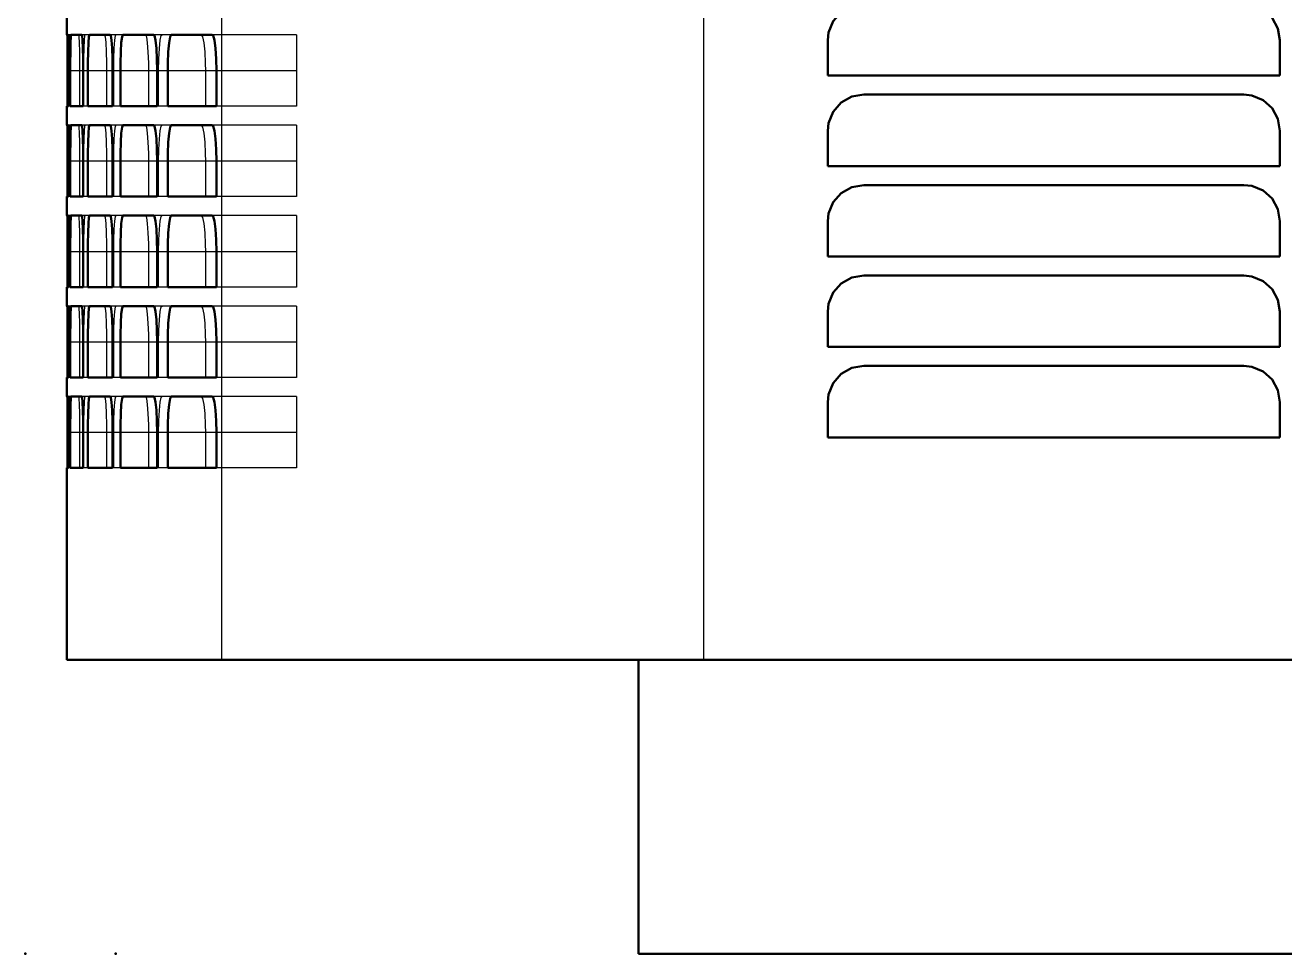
# Model space of a CAD drawing. Header units: inches. Extents: x 0 to 44.8, y 0 to 41.5.
# Drawn here: x 0 to 6.96, y 0 to 5.13 of the extents above; entities that cross this region are included whole.
import ezdxf

# ---------------------------------------------------------------- set-up
doc = ezdxf.new("R2010")
doc.units = ezdxf.units.IN
doc.header["$MEASUREMENT"] = 0
doc.linetypes.add('Dashed', pattern=[2, 1, -1])
for name, color, linetype, lineweight in [('2d ConnectionPoints', 7, 'Continuous', 50), ('AM_0', 7, 'Continuous', 50), ('AM_4', 3, 'Continuous', 25), ('AM_9', 6, 'Dashed', 25)]:
    doc.layers.add(name, color=color, linetype=linetype, lineweight=lineweight)

msp = doc.modelspace()

# ---------------------------------------------------------------- linework, layer by layer
at = {"layer": '2d ConnectionPoints'}
for p in [(0, 0), (0.5, 0), (0.5, 0)]:
    msp.add_point(p, dxfattribs=at)
at = {"layer": 'AM_0'}
for p, q in [((0.23, 5.186), (0.23, 5.081)), ((0.23727, 5.081), (0.23, 5.081)), ((0.31284, 5.081), (0.25301, 5.081)), ((0.4706, 5.081), (0.35552, 5.081)), ((0.71089, 5.081), (0.5403, 5.081)), ((1.0342, 5.081), (0.80776, 5.081)), ((4.436, 5.05), (4.436, 4.855)), ((6.936, 4.855), (6.936, 5.05)), ((0.23407, 4.881), (0.23407, 4.686)), ((0.23965, 4.686), (0.23965, 4.881)), ((0.24925, 4.881), (0.24925, 4.686)), ((0.32047, 4.686), (0.32047, 4.881)), ((0.34649, 4.881), (0.34649, 4.686)), ((0.48351, 4.686), (0.48351, 4.881)), ((0.526, 4.881), (0.526, 4.686)), ((0.72909, 4.686), (0.72909, 4.881)), ((0.78815, 4.881), (0.78815, 4.686)), ((1.05774, 4.686), (1.05774, 4.881)), ((4.436, 4.855), (6.936, 4.855)), ((6.736, 4.75), (4.636, 4.75)), ((0.23, 4.686), (0.23965, 4.686)), ((0.23, 4.686), (0.23, 4.581)), ((0.24925, 4.686), (0.32047, 4.686)), ((0.34649, 4.686), (0.48351, 4.686)), ((0.526, 4.686), (0.72909, 4.686)), ((0.78815, 4.686), (1.05774, 4.686)), ((0.23727, 4.581), (0.23, 4.581)), ((0.31284, 4.581), (0.25301, 4.581)), ((0.4706, 4.581), (0.35552, 4.581)), ((0.71089, 4.581), (0.5403, 4.581)), ((1.0342, 4.581), (0.80776, 4.581)), ((4.436, 4.55), (4.436, 4.355)), ((6.936, 4.355), (6.936, 4.55)), ((0.23407, 4.381), (0.23407, 4.186)), ((0.23965, 4.186), (0.23965, 4.381)), ((0.24925, 4.381), (0.24925, 4.186)), ((0.32047, 4.186), (0.32047, 4.381)), ((0.34649, 4.381), (0.34649, 4.186)), ((0.48351, 4.186), (0.48351, 4.381)), ((0.526, 4.381), (0.526, 4.186)), ((0.72909, 4.186), (0.72909, 4.381)), ((0.78815, 4.381), (0.78815, 4.186)), ((1.05774, 4.186), (1.05774, 4.381)), ((4.436, 4.355), (6.936, 4.355)), ((6.736, 4.25), (4.636, 4.25)), ((0.23, 4.186), (0.23965, 4.186)), ((0.23, 4.186), (0.23, 4.081)), ((0.24925, 4.186), (0.32047, 4.186)), ((0.34649, 4.186), (0.48351, 4.186)), ((0.526, 4.186), (0.72909, 4.186)), ((0.78815, 4.186), (1.05774, 4.186)), ((0.23727, 4.081), (0.23, 4.081)), ((0.31284, 4.081), (0.25301, 4.081)), ((0.4706, 4.081), (0.35552, 4.081)), ((0.71089, 4.081), (0.5403, 4.081)), ((1.0342, 4.081), (0.80776, 4.081)), ((4.436, 4.05), (4.436, 3.855)), ((6.936, 3.855), (6.936, 4.05)), ((0.23407, 3.881), (0.23407, 3.686)), ((0.23965, 3.686), (0.23965, 3.881)), ((0.24925, 3.881), (0.24925, 3.686)), ((0.32047, 3.686), (0.32047, 3.881)), ((0.34649, 3.881), (0.34649, 3.686)), ((0.48351, 3.686), (0.48351, 3.881)), ((0.526, 3.881), (0.526, 3.686)), ((0.72909, 3.686), (0.72909, 3.881)), ((0.78815, 3.881), (0.78815, 3.686)), ((1.05774, 3.686), (1.05774, 3.881)), ((4.436, 3.855), (6.936, 3.855)), ((6.736, 3.75), (4.636, 3.75)), ((0.23, 3.686), (0.23965, 3.686)), ((0.23, 3.686), (0.23, 3.581)), ((0.24925, 3.686), (0.32047, 3.686)), ((0.34649, 3.686), (0.48351, 3.686)), ((0.526, 3.686), (0.72909, 3.686)), ((0.78815, 3.686), (1.05774, 3.686)), ((0.23727, 3.581), (0.23, 3.581)), ((0.31284, 3.581), (0.25301, 3.581)), ((0.4706, 3.581), (0.35552, 3.581)), ((0.71089, 3.581), (0.5403, 3.581)), ((1.0342, 3.581), (0.80776, 3.581)), ((4.436, 3.55), (4.436, 3.355)), ((6.936, 3.355), (6.936, 3.55)), ((0.23407, 3.381), (0.23407, 3.186)), ((0.23965, 3.186), (0.23965, 3.381)), ((0.24925, 3.381), (0.24925, 3.186)), ((0.32047, 3.186), (0.32047, 3.381)), ((0.34649, 3.381), (0.34649, 3.186)), ((0.48351, 3.186), (0.48351, 3.381)), ((0.526, 3.381), (0.526, 3.186)), ((0.72909, 3.186), (0.72909, 3.381)), ((0.78815, 3.381), (0.78815, 3.186)), ((1.05774, 3.186), (1.05774, 3.381)), ((4.436, 3.355), (6.936, 3.355)), ((6.736, 3.25), (4.636, 3.25)), ((0.23, 3.186), (0.23965, 3.186)), ((0.23, 3.186), (0.23, 3.081)), ((0.24925, 3.186), (0.32047, 3.186)), ((0.34649, 3.186), (0.48351, 3.186)), ((0.526, 3.186), (0.72909, 3.186)), ((0.78815, 3.186), (1.05774, 3.186)), ((0.23727, 3.081), (0.23, 3.081)), ((0.31284, 3.081), (0.25301, 3.081)), ((0.4706, 3.081), (0.35552, 3.081)), ((0.71089, 3.081), (0.5403, 3.081)), ((1.0342, 3.081), (0.80776, 3.081)), ((4.436, 3.05), (4.436, 2.855)), ((6.936, 2.855), (6.936, 3.05)), ((0.23407, 2.881), (0.23407, 2.686)), ((0.23965, 2.686), (0.23965, 2.881)), ((0.24925, 2.881), (0.24925, 2.686)), ((0.32047, 2.686), (0.32047, 2.881)), ((0.34649, 2.881), (0.34649, 2.686)), ((0.48351, 2.686), (0.48351, 2.881)), ((0.526, 2.881), (0.526, 2.686)), ((0.72909, 2.686), (0.72909, 2.881)), ((0.78815, 2.881), (0.78815, 2.686)), ((1.05774, 2.686), (1.05774, 2.881)), ((4.436, 2.855), (6.936, 2.855)), ((0.23, 2.686), (0.23965, 2.686)), ((0.23, 2.686), (0.23, 1.625)), ((0.24925, 2.686), (0.32047, 2.686)), ((0.34649, 2.686), (0.48351, 2.686)), ((0.526, 2.686), (0.72909, 2.686)), ((0.78815, 2.686), (1.05774, 2.686)), ((0.23, 1.625), (35.77, 1.625)), ((3.39, 1.625), (3.39, 0)), ((3.39, 0), (32.11, 0))]:
    msp.add_line(p, q, dxfattribs=at)
for points in [[(4.636, 5.25), (4.56948, 5.23861), (4.51045, 5.20569), (4.4658, 5.15503), (4.44061, 5.09268), (4.436, 5.05)], [(6.936, 5.05), (6.9248, 5.11599), (6.8925, 5.17453), (6.84268, 5.21917), (6.78074, 5.24493), (6.736, 5.25)], [(0.23258, 5.081), (0.23304, 5.06973), (0.23347, 5.03717), (0.23382, 4.98701), (0.23403, 4.9249), (0.23407, 4.881)], [(0.23965, 4.881), (0.23951, 4.9472), (0.2391, 5.00593), (0.23849, 5.05058), (0.23777, 5.07612), (0.23727, 5.081)], [(0.25301, 5.081), (0.25173, 5.06972), (0.25062, 5.03716), (0.2498, 4.98699), (0.24934, 4.92487), (0.24925, 4.881)], [(0.32047, 4.881), (0.32003, 4.94716), (0.31877, 5.00587), (0.31685, 5.05052), (0.31449, 5.07609), (0.31284, 5.081)], [(0.35552, 5.081), (0.35249, 5.06971), (0.34984, 5.0371), (0.34784, 4.98686), (0.34671, 4.92471), (0.34649, 4.881)], [(0.48351, 4.881), (0.48277, 4.9471), (0.48066, 5.00574), (0.47742, 5.05039), (0.47343, 5.07603), (0.4706, 5.081)], [(0.5403, 5.081), (0.53552, 5.06968), (0.53131, 5.03698), (0.52814, 4.98663), (0.52634, 4.92442), (0.526, 4.881)], [(0.72909, 4.881), (0.72806, 4.94699), (0.7251, 5.00555), (0.72055, 5.05019), (0.71493, 5.07594), (0.71089, 5.081)], [(0.80776, 5.081), (0.80121, 5.06964), (0.79543, 5.03681), (0.79107, 4.98628), (0.78861, 4.924), (0.78815, 4.881)], [(1.05774, 4.881), (1.05641, 4.94686), (1.05261, 5.00529), (1.04676, 5.04993), (1.03949, 5.07583), (1.0342, 5.081)], [(4.636, 4.75), (4.56948, 4.73861), (4.51045, 4.70569), (4.4658, 4.65503), (4.44061, 4.59268), (4.436, 4.55)], [(6.936, 4.55), (6.9248, 4.61599), (6.8925, 4.67453), (6.84268, 4.71917), (6.78074, 4.74493), (6.736, 4.75)], [(0.23258, 4.581), (0.23304, 4.56973), (0.23347, 4.53717), (0.23382, 4.48701), (0.23403, 4.4249), (0.23407, 4.381)], [(0.23965, 4.381), (0.23951, 4.4472), (0.2391, 4.50593), (0.23849, 4.55058), (0.23777, 4.57612), (0.23727, 4.581)], [(0.25301, 4.581), (0.25173, 4.56972), (0.25062, 4.53716), (0.2498, 4.48699), (0.24934, 4.42487), (0.24925, 4.381)], [(0.32047, 4.381), (0.32003, 4.44716), (0.31877, 4.50587), (0.31685, 4.55052), (0.31449, 4.57609), (0.31284, 4.581)], [(0.35552, 4.581), (0.35249, 4.56971), (0.34984, 4.5371), (0.34784, 4.48686), (0.34671, 4.42471), (0.34649, 4.381)], [(0.48351, 4.381), (0.48277, 4.4471), (0.48066, 4.50574), (0.47742, 4.55039), (0.47343, 4.57603), (0.4706, 4.581)], [(0.5403, 4.581), (0.53552, 4.56968), (0.53131, 4.53698), (0.52814, 4.48663), (0.52634, 4.42442), (0.526, 4.381)], [(0.72909, 4.381), (0.72806, 4.44699), (0.7251, 4.50555), (0.72055, 4.55019), (0.71493, 4.57594), (0.71089, 4.581)], [(0.80776, 4.581), (0.80121, 4.56964), (0.79543, 4.53681), (0.79107, 4.48628), (0.78861, 4.424), (0.78815, 4.381)], [(1.05774, 4.381), (1.05641, 4.44686), (1.05261, 4.50529), (1.04676, 4.54993), (1.03949, 4.57583), (1.0342, 4.581)], [(4.636, 4.25), (4.56948, 4.23861), (4.51045, 4.20569), (4.4658, 4.15503), (4.44061, 4.09268), (4.436, 4.05)], [(6.936, 4.05), (6.9248, 4.11599), (6.8925, 4.17453), (6.84268, 4.21917), (6.78074, 4.24493), (6.736, 4.25)], [(0.23258, 4.081), (0.23304, 4.06973), (0.23347, 4.03717), (0.23382, 3.98701), (0.23403, 3.9249), (0.23407, 3.881)], [(0.23965, 3.881), (0.23951, 3.9472), (0.2391, 4.00593), (0.23849, 4.05058), (0.23777, 4.07612), (0.23727, 4.081)], [(0.25301, 4.081), (0.25173, 4.06972), (0.25062, 4.03716), (0.2498, 3.98699), (0.24934, 3.92487), (0.24925, 3.881)], [(0.32047, 3.881), (0.32003, 3.94716), (0.31877, 4.00587), (0.31685, 4.05052), (0.31449, 4.07609), (0.31284, 4.081)], [(0.35552, 4.081), (0.35249, 4.06971), (0.34984, 4.0371), (0.34784, 3.98686), (0.34671, 3.92471), (0.34649, 3.881)], [(0.48351, 3.881), (0.48277, 3.9471), (0.48066, 4.00574), (0.47742, 4.05039), (0.47343, 4.07603), (0.4706, 4.081)], [(0.5403, 4.081), (0.53552, 4.06968), (0.53131, 4.03698), (0.52814, 3.98663), (0.52634, 3.92442), (0.526, 3.881)], [(0.72909, 3.881), (0.72806, 3.94699), (0.7251, 4.00555), (0.72055, 4.05019), (0.71493, 4.07594), (0.71089, 4.081)], [(0.80776, 4.081), (0.80121, 4.06964), (0.79543, 4.03681), (0.79107, 3.98628), (0.78861, 3.924), (0.78815, 3.881)], [(1.05774, 3.881), (1.05641, 3.94686), (1.05261, 4.00529), (1.04676, 4.04993), (1.03949, 4.07583), (1.0342, 4.081)], [(4.636, 3.75), (4.56948, 3.73861), (4.51045, 3.70569), (4.4658, 3.65503), (4.44061, 3.59268), (4.436, 3.55)], [(6.936, 3.55), (6.9248, 3.61599), (6.8925, 3.67453), (6.84268, 3.71917), (6.78074, 3.74493), (6.736, 3.75)], [(0.23258, 3.581), (0.23304, 3.56973), (0.23347, 3.53717), (0.23382, 3.48701), (0.23403, 3.4249), (0.23407, 3.381)], [(0.23965, 3.381), (0.23951, 3.4472), (0.2391, 3.50593), (0.23849, 3.55058), (0.23777, 3.57612), (0.23727, 3.581)], [(0.25301, 3.581), (0.25173, 3.56972), (0.25062, 3.53716), (0.2498, 3.48699), (0.24934, 3.42487), (0.24925, 3.381)], [(0.32047, 3.381), (0.32003, 3.44716), (0.31877, 3.50587), (0.31685, 3.55052), (0.31449, 3.57609), (0.31284, 3.581)], [(0.35552, 3.581), (0.35249, 3.56971), (0.34984, 3.5371), (0.34784, 3.48686), (0.34671, 3.42471), (0.34649, 3.381)], [(0.48351, 3.381), (0.48277, 3.4471), (0.48066, 3.50574), (0.47742, 3.55039), (0.47343, 3.57603), (0.4706, 3.581)], [(0.5403, 3.581), (0.53552, 3.56968), (0.53131, 3.53698), (0.52814, 3.48663), (0.52634, 3.42442), (0.526, 3.381)], [(0.72909, 3.381), (0.72806, 3.44699), (0.7251, 3.50555), (0.72055, 3.55019), (0.71493, 3.57594), (0.71089, 3.581)], [(0.80776, 3.581), (0.80121, 3.56964), (0.79543, 3.53681), (0.79107, 3.48628), (0.78861, 3.424), (0.78815, 3.381)], [(1.05774, 3.381), (1.05641, 3.44686), (1.05261, 3.50529), (1.04676, 3.54993), (1.03949, 3.57583), (1.0342, 3.581)], [(4.636, 3.25), (4.56948, 3.23861), (4.51045, 3.20569), (4.4658, 3.15503), (4.44061, 3.09268), (4.436, 3.05)], [(6.936, 3.05), (6.9248, 3.11599), (6.8925, 3.17453), (6.84268, 3.21917), (6.78074, 3.24493), (6.736, 3.25)], [(0.23258, 3.081), (0.23304, 3.06973), (0.23347, 3.03717), (0.23382, 2.98701), (0.23403, 2.9249), (0.23407, 2.881)], [(0.23965, 2.881), (0.23951, 2.9472), (0.2391, 3.00593), (0.23849, 3.05058), (0.23777, 3.07612), (0.23727, 3.081)], [(0.25301, 3.081), (0.25173, 3.06972), (0.25062, 3.03716), (0.2498, 2.98699), (0.24934, 2.92487), (0.24925, 2.881)], [(0.32047, 2.881), (0.32003, 2.94716), (0.31877, 3.00587), (0.31685, 3.05052), (0.31449, 3.07609), (0.31284, 3.081)], [(0.35552, 3.081), (0.35249, 3.06971), (0.34984, 3.0371), (0.34784, 2.98686), (0.34671, 2.92471), (0.34649, 2.881)], [(0.48351, 2.881), (0.48277, 2.9471), (0.48066, 3.00574), (0.47742, 3.05039), (0.47343, 3.07603), (0.4706, 3.081)], [(0.5403, 3.081), (0.53552, 3.06968), (0.53131, 3.03698), (0.52814, 2.98663), (0.52634, 2.92442), (0.526, 2.881)], [(0.72909, 2.881), (0.72806, 2.94699), (0.7251, 3.00555), (0.72055, 3.05019), (0.71493, 3.07594), (0.71089, 3.081)], [(0.80776, 3.081), (0.80121, 3.06964), (0.79543, 3.03681), (0.79107, 2.98628), (0.78861, 2.924), (0.78815, 2.881)], [(1.05774, 2.881), (1.05641, 2.94686), (1.05261, 3.00529), (1.04676, 3.04993), (1.03949, 3.07583), (1.0342, 3.081)]]:
    msp.add_lwpolyline(points, dxfattribs=at)
at = {"layer": 'AM_4'}
for p, q in [((1.08584, 41.5), (1.08584, 1.625)), ((3.7489, 41.5), (3.7489, 1.625)), ((0.23965, 4.881), (0.23407, 4.881)), ((0.32047, 4.881), (0.24925, 4.881)), ((0.48351, 4.881), (0.34649, 4.881)), ((0.72909, 4.881), (0.526, 4.881)), ((1.05774, 4.881), (0.78815, 4.881)), ((0.23965, 4.381), (0.23407, 4.381)), ((0.32047, 4.381), (0.24925, 4.381)), ((0.48351, 4.381), (0.34649, 4.381)), ((0.72909, 4.381), (0.526, 4.381)), ((1.05774, 4.381), (0.78815, 4.381)), ((0.23965, 3.881), (0.23407, 3.881)), ((0.32047, 3.881), (0.24925, 3.881)), ((0.48351, 3.881), (0.34649, 3.881)), ((0.72909, 3.881), (0.526, 3.881)), ((1.05774, 3.881), (0.78815, 3.881)), ((0.23965, 3.381), (0.23407, 3.381)), ((0.32047, 3.381), (0.24925, 3.381)), ((0.48351, 3.381), (0.34649, 3.381)), ((0.72909, 3.381), (0.526, 3.381)), ((1.05774, 3.381), (0.78815, 3.381)), ((0.23965, 2.881), (0.23407, 2.881)), ((0.32047, 2.881), (0.24925, 2.881)), ((0.48351, 2.881), (0.34649, 2.881)), ((0.72909, 2.881), (0.526, 2.881)), ((1.05774, 2.881), (0.78815, 2.881))]:
    msp.add_line(p, q, dxfattribs=at)
at = {"layer": 'AM_9'}
for p, q in [((0.25301, 5.081), (0.23727, 5.081)), ((0.35552, 5.081), (0.31284, 5.081)), ((0.5403, 5.081), (0.4706, 5.081)), ((0.80776, 5.081), (0.71089, 5.081)), ((1.5, 5.081), (1.0342, 5.081)), ((1.5, 5.081), (1.5, 4.686)), ((0.24925, 4.881), (0.23965, 4.881)), ((0.24087, 4.686), (0.24087, 4.881)), ((0.30091, 4.881), (0.30091, 4.686)), ((0.34649, 4.881), (0.32047, 4.881)), ((0.32414, 4.686), (0.32414, 4.881)), ((0.44993, 4.881), (0.44993, 4.686)), ((0.526, 4.881), (0.48351, 4.881)), ((0.48962, 4.686), (0.48962, 4.881)), ((0.68143, 4.881), (0.68143, 4.686)), ((0.78815, 4.881), (0.72909, 4.881)), ((0.73767, 4.686), (0.73767, 4.881)), ((0.99589, 4.881), (0.99589, 4.686)), ((1.5, 4.881), (1.05774, 4.881)), ((0.24925, 4.686), (0.23965, 4.686)), ((0.34649, 4.686), (0.32047, 4.686)), ((0.526, 4.686), (0.48351, 4.686)), ((0.78815, 4.686), (0.72909, 4.686)), ((1.5, 4.686), (1.05774, 4.686)), ((0.25301, 4.581), (0.23727, 4.581)), ((0.35552, 4.581), (0.31284, 4.581)), ((0.5403, 4.581), (0.4706, 4.581)), ((0.80776, 4.581), (0.71089, 4.581)), ((1.5, 4.581), (1.0342, 4.581)), ((1.5, 4.581), (1.5, 4.186)), ((0.24925, 4.381), (0.23965, 4.381)), ((0.24087, 4.186), (0.24087, 4.381)), ((0.30091, 4.381), (0.30091, 4.186)), ((0.34649, 4.381), (0.32047, 4.381)), ((0.32414, 4.186), (0.32414, 4.381)), ((0.44993, 4.381), (0.44993, 4.186)), ((0.526, 4.381), (0.48351, 4.381)), ((0.48962, 4.186), (0.48962, 4.381)), ((0.68143, 4.381), (0.68143, 4.186)), ((0.78815, 4.381), (0.72909, 4.381)), ((0.73767, 4.186), (0.73767, 4.381)), ((0.99589, 4.381), (0.99589, 4.186)), ((1.5, 4.381), (1.05774, 4.381)), ((0.24925, 4.186), (0.23965, 4.186)), ((0.34649, 4.186), (0.32047, 4.186)), ((0.526, 4.186), (0.48351, 4.186)), ((0.78815, 4.186), (0.72909, 4.186)), ((1.5, 4.186), (1.05774, 4.186)), ((0.25301, 4.081), (0.23727, 4.081)), ((0.35552, 4.081), (0.31284, 4.081)), ((0.5403, 4.081), (0.4706, 4.081)), ((0.80776, 4.081), (0.71089, 4.081)), ((1.5, 4.081), (1.0342, 4.081)), ((1.5, 4.081), (1.5, 3.686)), ((0.24925, 3.881), (0.23965, 3.881)), ((0.24087, 3.686), (0.24087, 3.881)), ((0.30091, 3.881), (0.30091, 3.686)), ((0.34649, 3.881), (0.32047, 3.881)), ((0.32414, 3.686), (0.32414, 3.881)), ((0.44993, 3.881), (0.44993, 3.686)), ((0.526, 3.881), (0.48351, 3.881)), ((0.48962, 3.686), (0.48962, 3.881)), ((0.68143, 3.881), (0.68143, 3.686)), ((0.78815, 3.881), (0.72909, 3.881)), ((0.73767, 3.686), (0.73767, 3.881)), ((0.99589, 3.881), (0.99589, 3.686)), ((1.5, 3.881), (1.05774, 3.881)), ((0.24925, 3.686), (0.23965, 3.686)), ((0.34649, 3.686), (0.32047, 3.686)), ((0.526, 3.686), (0.48351, 3.686)), ((0.78815, 3.686), (0.72909, 3.686)), ((1.5, 3.686), (1.05774, 3.686)), ((0.25301, 3.581), (0.23727, 3.581)), ((0.35552, 3.581), (0.31284, 3.581)), ((0.5403, 3.581), (0.4706, 3.581)), ((0.80776, 3.581), (0.71089, 3.581)), ((1.5, 3.581), (1.0342, 3.581)), ((1.5, 3.581), (1.5, 3.186)), ((0.24925, 3.381), (0.23965, 3.381)), ((0.24087, 3.186), (0.24087, 3.381)), ((0.30091, 3.381), (0.30091, 3.186)), ((0.34649, 3.381), (0.32047, 3.381)), ((0.32414, 3.186), (0.32414, 3.381)), ((0.44993, 3.381), (0.44993, 3.186)), ((0.526, 3.381), (0.48351, 3.381)), ((0.48962, 3.186), (0.48962, 3.381)), ((0.68143, 3.381), (0.68143, 3.186)), ((0.78815, 3.381), (0.72909, 3.381)), ((0.73767, 3.186), (0.73767, 3.381)), ((0.99589, 3.381), (0.99589, 3.186)), ((1.5, 3.381), (1.05774, 3.381)), ((0.24925, 3.186), (0.23965, 3.186)), ((0.34649, 3.186), (0.32047, 3.186)), ((0.526, 3.186), (0.48351, 3.186)), ((0.78815, 3.186), (0.72909, 3.186)), ((1.5, 3.186), (1.05774, 3.186)), ((0.25301, 3.081), (0.23727, 3.081)), ((0.35552, 3.081), (0.31284, 3.081)), ((0.5403, 3.081), (0.4706, 3.081)), ((0.80776, 3.081), (0.71089, 3.081)), ((1.5, 3.081), (1.0342, 3.081)), ((1.5, 3.081), (1.5, 2.686)), ((0.24925, 2.881), (0.23965, 2.881)), ((0.24087, 2.686), (0.24087, 2.881)), ((0.30091, 2.881), (0.30091, 2.686)), ((0.34649, 2.881), (0.32047, 2.881)), ((0.32414, 2.686), (0.32414, 2.881)), ((0.44993, 2.881), (0.44993, 2.686)), ((0.526, 2.881), (0.48351, 2.881)), ((0.48962, 2.686), (0.48962, 2.881)), ((0.68143, 2.881), (0.68143, 2.686)), ((0.78815, 2.881), (0.72909, 2.881)), ((0.73767, 2.686), (0.73767, 2.881)), ((0.99589, 2.881), (0.99589, 2.686)), ((1.5, 2.881), (1.05774, 2.881)), ((0.24925, 2.686), (0.23965, 2.686)), ((0.34649, 2.686), (0.32047, 2.686)), ((0.526, 2.686), (0.48351, 2.686)), ((0.78815, 2.686), (0.72909, 2.686)), ((1.5, 2.686), (1.05774, 2.686))]:
    msp.add_line(p, q, dxfattribs=at)
for points in [[(0.24087, 4.881), (0.24102, 4.9472), (0.24147, 5.00593), (0.24218, 5.05058), (0.24308, 5.07612), (0.24374, 5.081)], [(0.29418, 5.081), (0.29637, 5.06972), (0.29835, 5.03713), (0.29987, 4.98693), (0.30075, 4.9248), (0.30091, 4.881)], [(0.32414, 4.881), (0.32459, 4.94716), (0.32589, 5.00586), (0.32791, 5.05051), (0.33044, 5.07609), (0.33226, 5.081)], [(0.43793, 5.081), (0.44187, 5.06969), (0.4454, 5.03704), (0.4481, 4.98674), (0.44964, 4.92456), (0.44993, 4.881)], [(0.48962, 4.881), (0.49036, 4.94709), (0.49252, 5.00573), (0.49585, 5.05038), (0.50002, 5.07603), (0.50302, 5.081)], [(0.66414, 5.081), (0.66984, 5.06966), (0.67493, 5.03689), (0.67881, 4.98645), (0.68102, 4.92419), (0.68143, 4.881)], [(0.73767, 4.881), (0.73871, 4.94699), (0.74171, 5.00554), (0.74635, 5.05018), (0.75215, 5.07594), (0.75636, 5.081)], [(0.97327, 5.081), (0.98076, 5.06961), (0.98743, 5.03669), (0.9925, 4.98604), (0.99537, 4.92369), (0.99589, 4.881)], [(0.24087, 4.381), (0.24102, 4.4472), (0.24147, 4.50593), (0.24218, 4.55058), (0.24308, 4.57612), (0.24374, 4.581)], [(0.29418, 4.581), (0.29637, 4.56972), (0.29835, 4.53713), (0.29987, 4.48693), (0.30075, 4.4248), (0.30091, 4.381)], [(0.32414, 4.381), (0.32459, 4.44716), (0.32589, 4.50586), (0.32791, 4.55051), (0.33044, 4.57609), (0.33226, 4.581)], [(0.43793, 4.581), (0.44187, 4.56969), (0.4454, 4.53704), (0.4481, 4.48674), (0.44964, 4.42456), (0.44993, 4.381)], [(0.48962, 4.381), (0.49036, 4.44709), (0.49252, 4.50573), (0.49585, 4.55038), (0.50002, 4.57603), (0.50302, 4.581)], [(0.66414, 4.581), (0.66984, 4.56966), (0.67493, 4.53689), (0.67881, 4.48645), (0.68102, 4.42419), (0.68143, 4.381)], [(0.73767, 4.381), (0.73871, 4.44699), (0.74171, 4.50554), (0.74635, 4.55018), (0.75215, 4.57594), (0.75636, 4.581)], [(0.97327, 4.581), (0.98076, 4.56961), (0.98743, 4.53669), (0.9925, 4.48604), (0.99537, 4.42369), (0.99589, 4.381)], [(0.24087, 3.881), (0.24102, 3.9472), (0.24147, 4.00593), (0.24218, 4.05058), (0.24308, 4.07612), (0.24374, 4.081)], [(0.29418, 4.081), (0.29637, 4.06972), (0.29835, 4.03713), (0.29987, 3.98693), (0.30075, 3.9248), (0.30091, 3.881)], [(0.32414, 3.881), (0.32459, 3.94716), (0.32589, 4.00586), (0.32791, 4.05051), (0.33044, 4.07609), (0.33226, 4.081)], [(0.43793, 4.081), (0.44187, 4.06969), (0.4454, 4.03704), (0.4481, 3.98674), (0.44964, 3.92456), (0.44993, 3.881)], [(0.48962, 3.881), (0.49036, 3.94709), (0.49252, 4.00573), (0.49585, 4.05038), (0.50002, 4.07603), (0.50302, 4.081)], [(0.66414, 4.081), (0.66984, 4.06966), (0.67493, 4.03689), (0.67881, 3.98645), (0.68102, 3.92419), (0.68143, 3.881)], [(0.73767, 3.881), (0.73871, 3.94699), (0.74171, 4.00554), (0.74635, 4.05018), (0.75215, 4.07594), (0.75636, 4.081)], [(0.97327, 4.081), (0.98076, 4.06961), (0.98743, 4.03669), (0.9925, 3.98604), (0.99537, 3.92369), (0.99589, 3.881)], [(0.24087, 3.381), (0.24102, 3.4472), (0.24147, 3.50593), (0.24218, 3.55058), (0.24308, 3.57612), (0.24374, 3.581)], [(0.29418, 3.581), (0.29637, 3.56972), (0.29835, 3.53713), (0.29987, 3.48693), (0.30075, 3.4248), (0.30091, 3.381)], [(0.32414, 3.381), (0.32459, 3.44716), (0.32589, 3.50586), (0.32791, 3.55051), (0.33044, 3.57609), (0.33226, 3.581)], [(0.43793, 3.581), (0.44187, 3.56969), (0.4454, 3.53704), (0.4481, 3.48674), (0.44964, 3.42456), (0.44993, 3.381)], [(0.48962, 3.381), (0.49036, 3.44709), (0.49252, 3.50573), (0.49585, 3.55038), (0.50002, 3.57603), (0.50302, 3.581)], [(0.66414, 3.581), (0.66984, 3.56966), (0.67493, 3.53689), (0.67881, 3.48645), (0.68102, 3.42419), (0.68143, 3.381)], [(0.73767, 3.381), (0.73871, 3.44699), (0.74171, 3.50554), (0.74635, 3.55018), (0.75215, 3.57594), (0.75636, 3.581)], [(0.97327, 3.581), (0.98076, 3.56961), (0.98743, 3.53669), (0.9925, 3.48604), (0.99537, 3.42369), (0.99589, 3.381)], [(0.24087, 2.881), (0.24102, 2.9472), (0.24147, 3.00593), (0.24218, 3.05058), (0.24308, 3.07612), (0.24374, 3.081)], [(0.29418, 3.081), (0.29637, 3.06972), (0.29835, 3.03713), (0.29987, 2.98693), (0.30075, 2.9248), (0.30091, 2.881)], [(0.32414, 2.881), (0.32459, 2.94716), (0.32589, 3.00586), (0.32791, 3.05051), (0.33044, 3.07609), (0.33226, 3.081)], [(0.43793, 3.081), (0.44187, 3.06969), (0.4454, 3.03704), (0.4481, 2.98674), (0.44964, 2.92456), (0.44993, 2.881)], [(0.48962, 2.881), (0.49036, 2.94709), (0.49252, 3.00573), (0.49585, 3.05038), (0.50002, 3.07603), (0.50302, 3.081)], [(0.66414, 3.081), (0.66984, 3.06966), (0.67493, 3.03689), (0.67881, 2.98645), (0.68102, 2.92419), (0.68143, 2.881)], [(0.73767, 2.881), (0.73871, 2.94699), (0.74171, 3.00554), (0.74635, 3.05018), (0.75215, 3.07594), (0.75636, 3.081)], [(0.97327, 3.081), (0.98076, 3.06961), (0.98743, 3.03669), (0.9925, 2.98604), (0.99537, 2.92369), (0.99589, 2.881)]]:
    msp.add_lwpolyline(points, dxfattribs=at)

doc.saveas('drawing.dxf')
